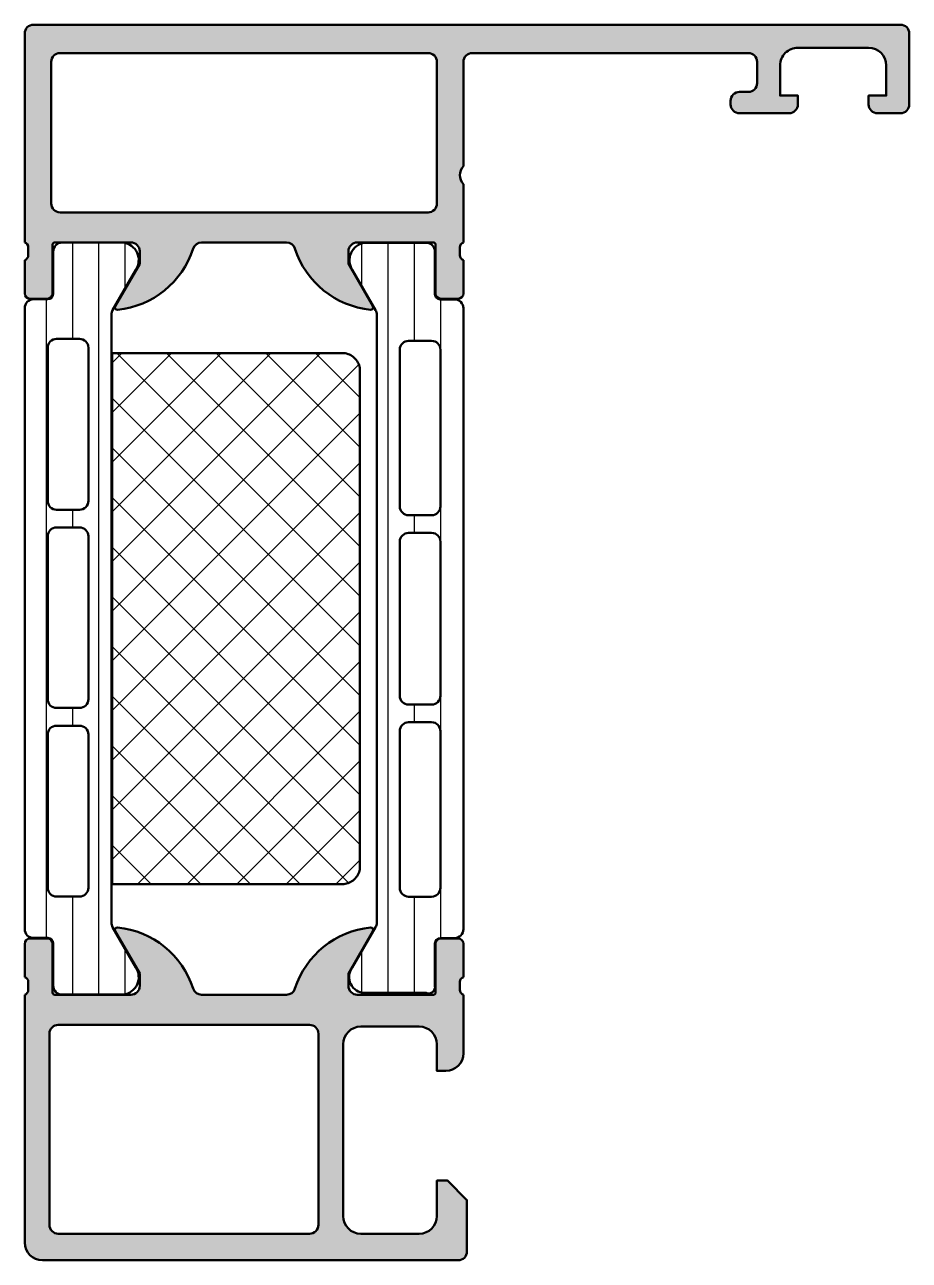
# Model space of a CAD drawing. Extents: x -25 to 25, y 5 to 74.8.
import ezdxf

# ---------------------------------------------------------------- set-up
doc = ezdxf.new("R2010")
doc.units = 0
for name, color, linetype, lineweight in [('0S-Alu contour', 7, 'Continuous', 50), ('0S-Alu hatch', 252, 'Continuous', 25), ('0S-Plastic contour', 254, 'Continuous', 50), ('0S-Plastic hatch', 253, 'Continuous', 25), ('0S-PT contour', 91, 'Continuous', 50), ('0S-PT hatch', 103, 'Continuous', 25)]:
    doc.layers.add(name, color=color, linetype=linetype, lineweight=lineweight)
pattern_1 = [(90, (0, 0), (-1.4859, 0), [])]

# ---------------------------------------------------------------- blocks, each defined once
blk = doc.blocks.new('346660__70045C8A_CE64_49B5_A585_3DD6D4EE2689_')
at = {"layer": '0S-Alu hatch'}
h = blk.add_hatch(color=256, dxfattribs=at)
edge = h.paths.add_edge_path()
edge.add_line((-24.99961471557617, 74.31990081787109), (-24.99961471557617, 62.52003817849088))
edge.add_ellipse((-25.07841507383842, 62.25264004709394), major_axis=(-0.2787673889407322, 0), ratio=1, start_angle=178.8354106259035, end_angle=253.58012358050541, ccw=False)
edge.add_line((-24.79970526831055, 62.24697423387386), (-24.79970526831055, 61.79338023387386))
edge.add_ellipse((-25.0785733639537, 61.7877195743968), major_axis=(-0.2789255417371398, 0), ratio=1, start_angle=106.4245945553532, end_angle=181.1628700728862, ccw=False)
edge.add_line((-24.99970626831054, 61.52017623387386), (-24.99970626831054, 59.64016523386536))
edge.add_arc((-24.69970626831055, 59.64016523386534), 0.3000000000000007, 180, 269.9999999999993)
edge.add_line((-24.69970626831055, 59.34016523386535), (-23.71973194926775, 59.34016523386535))
edge.add_arc((-23.71973194926775, 59.64016523386534), 0.2999999999999965, 270, 360)
edge.add_line((-23.41973194926776, 59.64016523386534), (-23.41973194926776, 62.40024204254151))
edge.add_ellipse((-23.29973194926776, 62.40024204254151), major_axis=(-0.1199999999999974, 0), ratio=1, start_angle=269.9999999999983, end_angle=360, ccw=False)
edge.add_line((-23.29973194926775, 62.5202420425415), (-18.99973825074267, 62.5202420425415))
edge.add_ellipse((-18.99973825074266, 62.0202420425415), major_axis=(-0.5, 0), ratio=1, start_angle=180, end_angle=270.0000000000008, ccw=False)
edge.add_line((-18.49973825074266, 62.0202420425415), (-18.49973825074266, 61.32024204254149))
edge.add_line((-18.49973825074266, 61.32024204254149), (-19.88123370836502, 58.92742171951394))
edge.add_arc((-19.76161846609437, 58.85836182718979), 0.1381197846482949, 149.9999999999995, 275.6225775507925)
edge.add_arc((-20.23796149191646, 63.69685090438942), 5.000000000000119, 275.6225775507932, 342.2477344503584)
edge.add_ellipse((-14.9998508989933, 62.01989013671886), major_axis=(-0.4999999999998856, 0), ratio=1, start_angle=270.00000000000244, end_angle=342.24773445036095, ccw=False)
edge.add_line((-14.99985089899332, 62.51989013671874), (-10.19977914032718, 62.51989013671874))
edge.add_ellipse((-10.19977914032718, 62.01989013671871), major_axis=(-0.5000000000000285, 0), ratio=1, start_angle=197.7457563926155, end_angle=270.0000000000006, ccw=False)
edge.add_arc((-4.961478068030306, 63.69625581161584), 4.999999999999961, 197.7457563926152, 264.3774224492065)
edge.add_arc((-5.437821093852395, 58.85776673441636), 0.1381197846482925, 264.3774224492032, 390.0000000000006)
edge.add_line((-5.318205851581738, 58.92682662674051), (-6.699701309204112, 61.31964694976807))
edge.add_line((-6.699701309204112, 61.31964694976807), (-6.699701309204105, 62.01964694976806))
edge.add_ellipse((-6.199701309204098, 62.01964694976805), major_axis=(-0.5000000000000071, 0), ratio=1, start_angle=269.9999999999996, end_angle=360, ccw=False)
edge.add_line((-6.199701309204094, 62.51964694976805), (-1.899570724072095, 62.51964694976805))
edge.add_ellipse((-1.899570724072098, 62.39964694976805), major_axis=(-0.1200000000000045, 0), ratio=1, start_angle=180, end_angle=269.9999999999984, ccw=False)
edge.add_line((-1.77957072407209, 62.39964694976805), (-1.779570724072087, 59.63990744665498))
edge.add_arc((-1.47957072407209, 59.63990744665498), 0.2999999999999954, 180, 269.9999999999993)
edge.add_line((-1.479570724072093, 59.33990744665499), (-0.4995964050293012, 59.33990744665499))
edge.add_arc((-0.4995964050293047, 59.63990744665498), 0.2999999999999971, 270.0000000000007, 360)
edge.add_line((-0.1995964050293075, 59.63990744665498), (-0.199596405029304, 61.51991844666349))
edge.add_ellipse((-0.120729309386131, 61.78746178718644), major_axis=(-0.2789255417371591, 0), ratio=1, start_angle=-1.1628700728862214, end_angle=73.57540544464467, ccw=False)
edge.add_line((-0.3995974050293078, 61.7931224466635), (-0.3995974050293043, 62.24671644666351))
edge.add_ellipse((-0.1207599584862515, 62.25238485466186), major_axis=(-0.2788950563274393, 0), ratio=1, start_angle=-73.58012358050871, end_angle=1.1645893740924862, ccw=False)
edge.add_line((-0.1995964050292924, 62.51990544665499), (-0.1995964050292969, 65.81990081787109))
edge.add_ellipse((0.3253722287832731, 66.31990081787109), major_axis=(-0.7249772868766553, 0), ratio=1, start_angle=-43.6045285626804, end_angle=43.6045285626804, ccw=False)
edge.add_line((-0.1995964050292968, 66.81990081787109), (-0.1995964050292969, 72.71990234375))
edge.add_ellipse((0.3004037826116717, 72.71990215610903), major_axis=(-0.5000001876410038, 0), ratio=1, start_angle=270.0000215020631, end_angle=359.9999785025289, ccw=False)
edge.add_line((0.3004035949707031, 73.21990234375), (15.90037536621094, 73.21990234375))
edge.add_ellipse((15.90037900556755, 72.7199059831066), major_axis=(-0.4999963606566388, 0), ratio=1, start_angle=179.9995829571355, end_angle=270.0004170425827, ccw=False)
edge.add_line((16.40037536621093, 72.71990234374753), (16.40037536621093, 71.51989776611329))
edge.add_ellipse((15.90038916236366, 71.51988396987127), major_axis=(-0.499986204037613, 0), ratio=1, start_angle=90.00191618707697, end_angle=180.0015809767183, ccw=False)
edge.add_line((15.90040588378905, 71.01989776611327), (15.40040588378904, 71.01989776611327))
edge.add_arc((15.40039592165714, 70.51990772824519), 0.4999900379673267, 89.99885840102921, 180.0011415994479)
edge.add_line((14.90040588378906, 70.51989776611191), (14.90038299560547, 70.31990081787109))
edge.add_arc((15.40013050251268, 70.3196483247783), 0.4997475706921816, 179.9710518068754, 270.0289481931215)
edge.add_line((15.40038299560547, 69.81990081787109), (18.20038604736327, 69.81990081787109))
edge.add_arc((18.20063854045605, 70.31964832477831), 0.4997475706921949, 269.9710518068784, 360.0289481931372)
edge.add_line((18.70038604736328, 70.31990081787113), (18.70039367675781, 70.81990081787109))
edge.add_line((18.70039367675781, 70.81990081787109), (17.70039367675781, 70.81990081787109))
edge.add_line((17.70039367675781, 70.81990081787109), (17.70039367675781, 72.51990158081054))
edge.add_ellipse((18.70036260539536, 72.519932652173), major_axis=(-0.9999689291202797, 0), ratio=1, start_angle=-90.00178031324828, end_angle=0.001780313160793412, ccw=False)
edge.add_line((18.70039367675781, 73.51990158081054), (22.70039367675781, 73.51990158081054))
edge.add_ellipse((22.70035049825823, 72.51985840231096), major_axis=(-1.000043179431732, 0), ratio=1, start_angle=180.0024738390111, end_angle=269.9975261610265, ccw=False)
edge.add_line((23.70039367675781, 72.5199015808112), (23.70039367675781, 70.81990081787109))
edge.add_line((23.70039367675781, 70.81990081787109), (22.70039367675781, 70.81990081787109))
edge.add_line((22.70039367675781, 70.81990081787109), (22.70039367675781, 70.31990081787109))
edge.add_arc((23.20011633512673, 70.3196234804137), 0.4997227353276641, 179.9682018337287, 270.0309238953829)
edge.add_line((23.20038604736328, 69.81990081787109), (24.50038146972655, 69.81990081787109))
edge.add_arc((24.50064320144891, 70.31963908614874), 0.4997383368170209, 269.9699920485647, 360.0300079514306)
edge.add_line((25.00038146972656, 70.31990081787106), (25.00038146972656, 74.31990081787109))
edge.add_arc((24.50039435130275, 74.31991369944727), 0.4999871185897566, 359.9985238419078, 450.0014761579276)
edge.add_line((24.50038146972656, 74.81990081787109), (-24.49961471557617, 74.81990081787109))
edge.add_arc((-24.49991687851853, 74.32020298081343), 0.4996979284152935, 89.96535374394703, 180.0346462560473)
edge = h.paths.add_edge_path()
edge.add_ellipse((-22.99961471557617, 72.71990234375), major_axis=(-0.5, 0), ratio=1, start_angle=270, end_angle=360, ccw=False)
edge.add_line((-22.99961471557617, 73.21990234375), (-2.199615478515628, 73.21990234375))
edge.add_ellipse((-2.199605516383709, 72.7199123058819), major_axis=(-0.4999900379673267, 0), ratio=1, start_angle=179.9988584008715, end_angle=270.0011415989732, ccw=False)
edge.add_line((-1.699615478515628, 72.71990234375), (-1.69961547851563, 64.7199023437503))
edge.add_ellipse((-2.199592415133327, 64.71987928036769), major_axis=(-0.4999769371496415, 0), ratio=1, start_angle=89.997357009155, end_angle=180.0026429908802, ccw=False)
edge.add_line((-2.199615478515628, 64.21990234375), (-22.99961471557617, 64.21990234375))
edge.add_ellipse((-22.99961471557617, 64.71990234375), major_axis=(-0.4999999999999992, 0), ratio=1, start_angle=0, end_angle=90, ccw=False)
edge.add_line((-23.49961471557617, 64.71990234375), (-23.49961471557617, 72.71990234375))
at = {"layer": '0S-Alu contour', "color": 7}
for points in [[(24.50038146972656, 74.81990081787109), (-24.49961471557617, 74.81990081787109)], [(-24.99961471557617, 74.31990081787109), (-24.99961471557617, 62.52003817849088)], [(25.00038146972656, 70.31990081787106), (25.00038146972656, 74.31990081787109)], [(18.70039367675781, 73.51990158081054), (22.70039367675781, 73.51990158081054)], [(-23.49961471557617, 64.71990234375), (-23.49961471557617, 72.71990234375)], [(-22.99961471557617, 73.21990234375), (-2.199615478515628, 73.21990234375)], [(-1.699615478515628, 72.71990234375), (-1.69961547851563, 64.7199023437503)], [(-0.1995964050292968, 66.81990081787109), (-0.1995964050292969, 72.71990234375)], [(0.3004035949707031, 73.21990234375), (15.90037536621094, 73.21990234375)], [(16.40037536621093, 72.71990234374753), (16.40037536621093, 71.51989776611329)], [(18.70038604736328, 70.31990081787113), (18.70039367675781, 70.81990081787109), (17.70039367675781, 70.81990081787109), (17.70039367675781, 72.51990158081054)], [(23.70039367675781, 72.5199015808112), (23.70039367675781, 70.81990081787109), (22.70039367675781, 70.81990081787109), (22.70039367675781, 70.31990081787109)], [(14.90040588378906, 70.51989776611191), (14.90038299560547, 70.31990081787109)], [(15.90040588378905, 71.01989776611327), (15.40040588378904, 71.01989776611327)], [(15.40038299560547, 69.81990081787109), (18.20038604736327, 69.81990081787109)], [(23.20038604736328, 69.81990081787109), (24.50038146972655, 69.81990081787109)], [(-0.1995964050292924, 62.51990544665499), (-0.1995964050292969, 65.81990081787109)], [(-2.199615478515628, 64.21990234375), (-22.99961471557617, 64.21990234375)], [(-24.79970526831055, 62.24697423387386), (-24.79970526831055, 61.79338023387386)], [(-23.41973194926776, 59.64016523386534), (-23.41973194926776, 62.40024204254151)], [(-23.29973194926775, 62.5202420425415), (-18.99973825074267, 62.5202420425415)], [(-14.99985089899332, 62.51989013671874), (-10.19977914032718, 62.51989013671874)], [(-6.199701309204094, 62.51964694976805), (-1.899570724072095, 62.51964694976805)], [(-1.77957072407209, 62.39964694976805), (-1.779570724072087, 59.63990744665498)], [(-0.3995974050293078, 61.7931224466635), (-0.3995974050293043, 62.24671644666351)], [(-24.99970626831054, 61.52017623387386), (-24.99970626831054, 59.64016523386536)], [(-18.49973825074266, 62.0202420425415), (-18.49973825074266, 61.32024204254149), (-19.88123370836502, 58.92742171951394)], [(-5.318205851581738, 58.92682662674051), (-6.699701309204112, 61.31964694976807), (-6.699701309204105, 62.01964694976806)], [(-0.1995964050293075, 59.63990744665498), (-0.199596405029304, 61.51991844666349)], [(-24.69970626831055, 59.34016523386535), (-23.71973194926775, 59.34016523386535)], [(-1.479570724072093, 59.33990744665499), (-0.4995964050293012, 59.33990744665499)]]:
    blk.add_lwpolyline(points, dxfattribs=at)
for centre, radius, start, end in [((-24.49991687851853, 74.32020298081343), 0.4996979284152935, 89.96535374394703, 180.0346462560473), ((24.50039435130275, 74.31991369944727), 0.4999871185897566, 359.9985238419078, 90.00147615792763), ((15.40039592165714, 70.51990772824519), 0.4999900379673267, 89.99885840102921, 180.0011415994479), ((15.40013050251268, 70.3196483247783), 0.4997475706921816, 179.9710518068754, 270.0289481931215), ((18.20063854045605, 70.31964832477831), 0.4997475706921949, 269.9710518068784, 0.0289481931371678), ((23.20011633512673, 70.3196234804137), 0.4997227353276641, 179.9682018337287, 270.0309238953829), ((24.50064320144891, 70.31963908614874), 0.4997383368170209, 269.9699920485647, 0.0300079514306041), ((-20.23796149191646, 63.69685090438942), 5.000000000000119, 275.6225775507932, 342.2477344503584), ((-4.961478068030306, 63.69625581161584), 4.999999999999961, 197.7457563926152, 264.3774224492065), ((-24.69970626831055, 59.64016523386534), 0.3000000000000007, 180, 269.9999999999993), ((-23.71973194926775, 59.64016523386534), 0.2999999999999965, 270, 0), ((-1.47957072407209, 59.63990744665498), 0.2999999999999954, 180, 269.9999999999993), ((-0.4995964050293047, 59.63990744665498), 0.2999999999999971, 270.0000000000007, 0), ((-19.76161846609437, 58.85836182718979), 0.1381197846482949, 149.9999999999995, 275.6225775507925), ((-5.437821093852395, 58.85776673441636), 0.1381197846482925, 264.3774224492032, 30.00000000000064)]:
    blk.add_arc(centre, radius, start, end, dxfattribs=at)
at = {"layer": '0S-Alu contour', "color": 7, "extrusion": (0, 0, -1)}
for centre, radius, start, end in [((-18.70036260539536, 72.519932652173), 0.9999689291202797, 359.9982196868392, 90.0017803132483), ((-22.70035049825823, 72.51985840231096), 1.000043179431732, 90.00247383897351, 179.9975261609889), ((22.99961471557617, 72.71990234375), 0.5, 0, 90), ((2.199605516383709, 72.7199123058819), 0.4999900379673267, 89.99885840102677, 180.0011415991286), ((-0.3004037826116717, 72.71990215610903), 0.5000001876410038, 2.14974711152e-05, 89.99997849793694), ((-15.90037900556755, 72.7199059831066), 0.4999963606566388, 89.99958295741732, 180.0004170428646), ((-15.90038916236366, 71.51988396987127), 0.499986204037613, 179.9984190232817, 269.998083812923), ((-0.3253722287832731, 66.31990081787109), 0.7249772868766553, 316.3954714373196, 43.60452856268042), ((22.99961471557617, 64.71990234375), 0.4999999999999992, 270, 0), ((2.199592415133327, 64.71987928036769), 0.4999769371496415, 179.9973570091198, 270.002642990845), ((25.07841507383842, 62.25264004709394), 0.2787673889407322, 106.4198764194946, 181.1645893740966), ((23.29973194926776, 62.40024204254151), 0.1199999999999974, 0, 90.0000000000017), ((18.99973825074266, 62.0202420425415), 0.5, 89.9999999999992, 180), ((14.9998508989933, 62.01989013671886), 0.4999999999998856, 17.75226554963907, 89.99999999999756), ((10.19977914032718, 62.01989013671871), 0.5000000000000285, 89.99999999999939, 162.2542436073845), ((6.199701309204098, 62.01964694976805), 0.5000000000000071, 0, 90.0000000000004), ((1.899570724072098, 62.39964694976805), 0.1200000000000045, 90.0000000000016, 180), ((0.1207599584862515, 62.25238485466186), 0.2788950563274393, 358.8354106259075, 73.58012358050881), ((25.0785733639537, 61.7877195743968), 0.2789255417371399, 178.8371299271138, 253.5754054446468), ((0.120729309386131, 61.78746178718644), 0.2789255417371591, 286.4245945553553, 1.162870072886224)]:
    blk.add_arc(centre, radius, start, end, dxfattribs=at)
blk = doc.blocks.new('284017__B7AB9C12_1356_4C66_BF4A_12D602136460___B56E76FA_C423_4936_B0BF_4AD1D0D96A35_')
at = {"layer": '0S-Plastic hatch'}
h = blk.add_hatch(dxfattribs=at)
h.set_pattern_fill('ANSI31', color=256, scale=0.4680000000000001, angle=45, style=0)
h.set_pattern_definition(pattern_1)
edge = h.paths.add_edge_path()
edge.add_line((-25.00017296038496, 58.81132816578947), (-25.00017296038495, 23.72885386722565))
edge.add_arc((-24.50017563929415, 23.72885118831646), 0.4999973210979791, 179.999693017615, 270.0003069820262)
edge.add_line((-24.50017296038495, 23.22885386722566), (-23.68984162705162, 23.22885386722566))
edge.add_ellipse((-23.68984162705162, 22.92885386722565), major_axis=(-0.3000000000000114, 0), ratio=1, start_angle=180, end_angle=269.9999999999993, ccw=False)
edge.add_line((-23.38984162705161, 22.92885386722565), (-23.39017357744864, 20.52885548428934))
edge.add_arc((-22.89017760001003, 20.52885284466426), 0.4999959774455753, 179.9996975182267, 270.0003024811863)
edge.add_line((-22.89017496038495, 20.02885686722565), (-19.41363346228546, 20.02885686722566))
edge.add_arc((-19.55594411127681, 21.01867494194851), 0.9999960709244692, 278.1816080518996, 392.727016099841)
edge.add_line((-18.71469146228548, 21.55930986722566), (-20.03316117677209, 23.84296671397592))
edge.add_ellipse((-19.60014846004163, 24.09296668827551), major_axis=(-0.5000000000000876, 0), ratio=1, start_angle=-5.991033771124421e-05, end_angle=29.999996599343092, ccw=False)
edge.add_line((-20.10014846004144, 24.09296721109182), (-20.10014846004145, 58.44721586750835))
edge.add_ellipse((-19.60014846004169, 58.44721534473968), major_axis=(-0.5000000000000352, 0), ratio=1, start_angle=330.000003400655, end_angle=359.9999401018306, ccw=False)
edge.add_line((-20.0331611767721, 58.69721531903926), (-18.71469146228549, 60.98087216578949))
edge.add_arc((-19.55594411127683, 61.52150709106663), 0.9999960709244698, 327.2729839001594, 441.8183919481003)
edge.add_line((-19.41363346228548, 62.51132516578948), (-22.89017496038497, 62.51132516578952))
edge.add_arc((-22.89017760001003, 62.01132918835089), 0.4999959774455876, 89.99969751881534, 180.0003024817733)
edge.add_line((-23.39017357744865, 62.01132654872068), (-23.38984162705163, 59.6113281657895))
edge.add_ellipse((-23.68984162705164, 59.6113281657895), major_axis=(-0.3000000000000114, 0), ratio=1, start_angle=90, end_angle=180, ccw=False)
edge.add_line((-23.68984162705164, 59.31132816578949), (-24.50017296038496, 59.31132816578949))
edge.add_arc((-24.50017563929416, 58.81133084469867), 0.4999973210979797, 89.99969301797381, 180.0003069823849)
edge = h.paths.add_edge_path()
edge.add_line((-23.70016800127851, 47.92017119156631), (-23.70016800127851, 56.56970830765534))
edge.add_ellipse((-23.20015567653012, 56.56969598351591), major_axis=(-0.5000123249002711, 0), ratio=1, start_angle=270.00316076264954, end_angle=359.99858779257676, ccw=False)
edge.add_line((-23.20018326006758, 57.06970830765534), (-21.90017448626386, 57.06970830765536))
edge.add_ellipse((-21.90021804569517, 56.56966474822405), major_axis=(-0.5000435613285614, 0), ratio=1, start_angle=180.0049911083805, end_angle=269.9950088916888, ccw=False)
edge.add_line((-21.40017448626386, 56.56970830765536), (-21.4001592274748, 47.92017119156571))
edge.add_ellipse((-21.9002027869061, 47.92021475099761), major_axis=(-0.5000435613285614, 0), ratio=1, start_angle=90.00499110831078, end_angle=179.9950088916196, ccw=False)
edge.add_line((-21.9001592274748, 47.4201711915663), (-23.20016800127851, 47.42017119156632))
edge.add_ellipse((-23.20012444184721, 47.92021475099763), major_axis=(-0.5000435613285604, 0), ratio=1, start_angle=0.004991108380522746, end_angle=89.99500889168883, ccw=False)
edge = h.paths.add_edge_path()
edge.add_line((-23.70016800127851, 36.71971021500399), (-23.70016800127851, 45.92022196550324))
edge.add_ellipse((-23.20021877521269, 45.92027273943743), major_axis=(-0.4999492286440776, 0), ratio=1, start_angle=-90.0058188551472, end_angle=0.005818855188692851, ccw=False)
edge.add_line((-23.20016800127851, 46.42022196550326), (-21.9001592274748, 46.42022196550326))
edge.add_ellipse((-21.90010845354061, 45.92027273943744), major_axis=(-0.4999492286440691, 0), ratio=1, start_angle=179.9941811448115, end_angle=270.0058188551484, ccw=False)
edge.add_line((-21.4001592274748, 45.92022196550324), (-21.4001592274748, 36.71971021500433))
edge.add_ellipse((-21.9001084535406, 36.71965944106979), major_axis=(-0.4999492286440619, 0), ratio=1, start_angle=89.99418114485121, end_angle=180.0058188552513, ccw=False)
edge.add_line((-21.90015922747479, 36.21971021500399), (-23.2001680012785, 36.21971021500398))
edge.add_ellipse((-23.20021877521269, 36.71965944106979), major_axis=(-0.4999492286440695, 0), ratio=1, start_angle=-0.005818855188579164, end_angle=90.0058188551489, ccw=False)
edge = h.paths.add_edge_path()
edge.add_line((-23.7001680012785, 26.06968437043), (-23.70016800127851, 34.71971021500397))
edge.add_ellipse((-23.2001244418472, 34.71966665557267), major_axis=(-0.5000435613285646, 0), ratio=1, start_angle=270.0049911083108, end_angle=359.9950088916195, ccw=False)
edge.add_line((-23.2001680012785, 35.21971021500397), (-21.90015922747479, 35.21971021500397))
edge.add_ellipse((-21.9002027869061, 34.71966665557267), major_axis=(-0.500043561328562, 0), ratio=1, start_angle=180.0049911083805, end_angle=269.9950088916884, ccw=False)
edge.add_line((-21.4001592274748, 34.71971021500397), (-21.40015922747479, 26.06968437042941))
edge.add_ellipse((-21.9002027869061, 26.06972792986132), major_axis=(-0.5000435613285664, 0), ratio=1, start_angle=90.00499110831157, end_angle=179.9950088916196, ccw=False)
edge.add_line((-21.90015922747479, 25.56968437043), (-23.2001680012785, 25.56968437043))
edge.add_ellipse((-23.2001244418472, 26.06972792986131), major_axis=(-0.5000435613285594, 0), ratio=1, start_angle=0.004991108380522746, end_angle=89.99500889168922, ccw=False)
at = {"layer": '0S-Alu contour', "color": 7}
for points in [[(-23.70016800127851, 47.92017119156631), (-23.70016800127851, 56.56970830765534)], [(-23.20018326006758, 57.06970830765534), (-21.90017448626386, 57.06970830765536)], [(-21.40017448626386, 56.56970830765536), (-21.4001592274748, 47.92017119156571)], [(-21.9001592274748, 47.4201711915663), (-23.20016800127851, 47.42017119156632)], [(-23.20016800127851, 46.42022196550326), (-21.9001592274748, 46.42022196550326)], [(-23.70016800127851, 36.71971021500399), (-23.70016800127851, 45.92022196550324)], [(-21.4001592274748, 45.92022196550324), (-21.4001592274748, 36.71971021500433)], [(-21.90015922747479, 36.21971021500399), (-23.2001680012785, 36.21971021500398)], [(-23.2001680012785, 35.21971021500397), (-21.90015922747479, 35.21971021500397)], [(-23.7001680012785, 26.06968437043), (-23.70016800127851, 34.71971021500397)], [(-21.4001592274748, 34.71971021500397), (-21.40015922747479, 26.06968437042941)], [(-21.90015922747479, 25.56968437043), (-23.2001680012785, 25.56968437043)]]:
    blk.add_lwpolyline(points, dxfattribs=at)
at = {"layer": '0S-Alu contour', "color": 7, "extrusion": (0, 0, -1)}
for centre, radius, start, end in [((23.20015567653012, 56.56969598351591), 0.5000123249002711, 0.0014122074232716, 89.99683923735046), ((21.90021804569517, 56.56966474822405), 0.5000435613285614, 90.00499110831119, 179.9950088916195), ((23.20012444184721, 47.92021475099763), 0.5000435613285604, 270.0049911083112, 359.9950088916195), ((21.9002027869061, 47.92021475099761), 0.5000435613285614, 180.0049911083805, 269.9950088916892), ((23.20021877521269, 45.92027273943743), 0.4999492286440776, 359.9941811448113, 90.00581885514717), ((21.90010845354061, 45.92027273943744), 0.4999492286440691, 89.99418114485161, 180.0058188551886), ((23.20021877521269, 36.71965944106979), 0.4999492286440695, 269.9941811448511, 0.0058188551886833), ((21.9001084535406, 36.71965944106979), 0.4999492286440619, 179.9941811447487, 270.0058188551488), ((23.2001244418472, 34.71966665557267), 0.5000435613285646, 0.0049911083804904, 89.99500889168922), ((21.9002027869061, 34.71966665557267), 0.500043561328562, 90.00499110831159, 179.9950088916195), ((23.2001244418472, 26.06972792986131), 0.5000435613285594, 270.0049911083108, 359.9950088916195), ((21.9002027869061, 26.06972792986132), 0.5000435613285664, 180.0049911083805, 269.9950088916884)]:
    blk.add_arc(centre, radius, start, end, dxfattribs=at)
at = {"layer": '0S-Plastic contour', "color": 7}
for points in [[(-19.41363346228548, 62.51132516578948), (-22.89017496038497, 62.51132516578952)], [(-23.39017357744865, 62.01132654872068), (-23.38984162705163, 59.6113281657895)], [(-20.0331611767721, 58.69721531903926), (-18.71469146228549, 60.98087216578949)], [(-25.00017296038496, 58.81132816578947), (-25.00017296038495, 23.72885386722565)], [(-23.68984162705164, 59.31132816578949), (-24.50017296038496, 59.31132816578949)], [(-20.10014846004144, 24.09296721109182), (-20.10014846004145, 58.44721586750835)], [(-18.71469146228548, 21.55930986722566), (-20.03316117677209, 23.84296671397592)], [(-24.50017296038495, 23.22885386722566), (-23.68984162705162, 23.22885386722566)], [(-23.38984162705161, 22.92885386722565), (-23.39017357744864, 20.52885548428934)], [(-22.89017496038495, 20.02885686722565), (-19.41363346228546, 20.02885686722566)]]:
    blk.add_lwpolyline(points, dxfattribs=at)
for centre, radius, start, end in [((-22.89017760001003, 62.01132918835089), 0.4999959774455876, 89.99969751881534, 180.0003024817733), ((-19.55594411127683, 61.52150709106663), 0.9999960709244698, 327.2729839001594, 81.81839194810028), ((-24.50017563929416, 58.81133084469867), 0.4999973210979797, 89.99969301797381, 180.0003069823849), ((-24.50017563929415, 23.72885118831646), 0.4999973210979791, 179.999693017615, 270.0003069820262), ((-19.55594411127681, 21.01867494194851), 0.9999960709244692, 278.1816080518996, 32.72701609984102), ((-22.89017760001003, 20.52885284466426), 0.4999959774455753, 179.9996975182267, 270.0003024811863)]:
    blk.add_arc(centre, radius, start, end, dxfattribs=at)
at = {"layer": '0S-Plastic contour', "color": 7, "extrusion": (0, 0, -1)}
for centre, radius, start, end in [((23.68984162705164, 59.6113281657895), 0.3000000000000114, 180, 270), ((19.60014846004169, 58.44721534473968), 0.5000000000000352, 5.98981694121e-05, 29.99999659934506), ((19.60014846004163, 24.09296668827551), 0.5000000000000876, 330.0000034006569, 5.99103376539e-05), ((23.68984162705162, 22.92885386722565), 0.3000000000000114, 90.00000000000067, 180)]:
    blk.add_arc(centre, radius, start, end, dxfattribs=at)
blk = doc.blocks.new('284017__7B7FF8A7_A915_48E7_85B9_0F0830261C2C___C5C4F624_CD9E_4745_A670_D56BA059236D_')
at = {"layer": '0S-Plastic hatch'}
h = blk.add_hatch(dxfattribs=at)
h.set_pattern_fill('ANSI31', color=256, scale=0.4680000000000001, angle=45, style=0)
h.set_pattern_definition(pattern_1)
edge = h.paths.add_edge_path()
edge.add_line((-0.1988873107052527, 58.80240410843689), (-0.1999999999999993, 23.71991075675293))
edge.add_ellipse((-0.699997320859851, 23.71992618813722), major_axis=(-0.4999973210979806, 0), ratio=1, start_angle=89.9976177200885, end_angle=179.998231684107, ccw=False)
edge.add_line((-0.7000181100625403, 23.21992886747143), (-1.510349442877448, 23.21995749388963))
edge.add_arc((-1.510360309111764, 22.91995749408642), 0.2999999999999954, 89.99792470211455, 179.9979247021014)
edge.add_line((-1.810360308914967, 22.91996836032081), (-1.810115288334149, 20.51996996693526))
edge.add_ellipse((-2.174963552756997, 20.46400010484025), major_axis=(-0.3691163522729636, 0), ratio=1, start_angle=68.51887311451748, end_angle=188.7215169862458, ccw=False)
edge.add_line((-2.310132015410289, 20.12052322320301), (-5.786673511216129, 20.120523223203))
edge.add_ellipse((-5.762077774110569, 21.01835450907155), major_axis=(-0.8981681179868969, 0), ratio=1, start_angle=-36.340580665082314, end_angle=88.4307969829544, ccw=False)
edge.add_line((-6.485560076554602, 21.55059442322531), (-5.167007647098198, 23.83420351247468))
edge.add_arc((-5.600011308350243, 24.08421917066908), 0.5000000000000517, 329.9979281027701, 359.9978647972849)
edge.add_line((-5.100011308697386, 24.08420053751029), (-5.098924996266315, 58.43846929310927))
edge.add_arc((-5.598924995957016, 58.4384868807311), 0.5000000000000254, 359.9979846069515, 389.9979213014609)
edge.add_line((-5.165903224316338, 58.68847117080789), (-6.484290222103386, 60.97217577206298))
edge.add_ellipse((-5.643017991444597, 61.51278022615746), major_axis=(-0.999996070924482, 0), ratio=1, start_angle=-81.82046724598717, end_angle=32.72494080195338, ccw=False)
edge.add_line((-5.785292788358809, 62.50260345483389), (-2.308751292552969, 62.50247680736979))
edge.add_ellipse((-2.30876676317274, 62.00248083016355), major_axis=(-0.4999959774455746, 0), ratio=1, start_angle=179.9976222209286, end_angle=269.99822718329847, ccw=False)
edge.add_line((-1.808770786157727, 62.00246008029367), (-1.809189666370517, 59.60246171095517))
edge.add_arc((-1.509189666567312, 59.60245084472084), 0.2999999999999972, 179.9979247021014, 269.9979247021146)
edge.add_line((-1.509200532801628, 59.30245084491764), (-0.6988691999867243, 59.30242221849943))
edge.add_ellipse((-0.698884631371013, 58.8024248976396), major_axis=(-0.4999973210979552, 0), ratio=1, start_angle=179.9976177199983, end_angle=269.99823168414184, ccw=False)
edge = h.paths.add_edge_path()
edge.add_line((-3.799459379736404, 56.46132284918019), (-3.799459379736404, 47.61134421149011))
edge.add_arc((-3.299463019093082, 47.61134057213344), 0.499996360656568, 179.9995829571354, 270.0004170425911)
edge.add_line((-3.299459379736404, 47.11134421149012), (-1.999465273468487, 47.11134421149012))
edge.add_arc((-1.999448700671681, 47.61134421330308), 0.5000000020876221, 269.9981008973842, 360)
edge.add_line((-1.499448698584059, 47.61134421330308), (-1.49944869858406, 56.46135336675832))
edge.add_arc((-1.999433439794991, 56.46135336676351), 0.4999847412109306, 0, 90.00000000000081)
edge.add_line((-1.999433439794998, 56.96133810797444), (-3.299444120947342, 56.96133810797444))
edge.add_arc((-3.299444120947349, 56.4613228491854), 0.5000152587890553, 89.9999999999992, 180)
edge = h.paths.add_edge_path()
edge.add_line((-3.799459379736404, 45.61134421148493), (-3.799459379736404, 36.91133810796924))
edge.add_arc((-3.29945937973639, 36.91133810797446), 0.5000000000000143, 180, 269.999999998808)
edge.add_line((-3.299459379746792, 36.41133810797445), (-1.999448698594463, 36.41133810797445))
edge.add_arc((-1.999448698584046, 36.91133810797444), 0.5, 269.9999999988063, 360)
edge.add_line((-1.499448698584046, 36.91133810797444), (-1.49944869858406, 45.61134421148492))
edge.add_arc((-1.99944869858406, 45.61134421149012), 0.5000000000000001, 0, 90)
edge.add_line((-1.99944869858406, 46.11134421149012), (-3.299459379736418, 46.11134421149012))
edge.add_arc((-3.299459379736415, 45.61134421149013), 0.4999999999999893, 90.0000000000004, 180)
edge = h.paths.add_edge_path()
edge.add_line((-3.799459379726016, 34.91133810867288), (-3.799459379726016, 26.06134421218859))
edge.add_arc((-3.29946301908264, 26.06134057283196), 0.4999963606566213, 179.9995829571354, 270.0004170425849)
edge.add_line((-3.299459379726016, 25.56134421218858), (-1.999465273458113, 25.56134421218859))
edge.add_arc((-1.999448700661293, 26.06134421400155), 0.5000000020876203, 269.9981008973825, 360)
edge.add_line((-1.499448698573673, 26.06134421400155), (-1.499448698573672, 34.91133810866769))
edge.add_arc((-1.99944870073098, 34.91133810679024), 0.5000000021573064, 0, 90.00189908949562)
edge.add_line((-1.999465273413292, 35.4113381086729), (-3.29945937972603, 35.41133810867291))
edge.add_arc((-3.29946301908275, 34.91134174802964), 0.4999963606565103, 89.99958295740409, 180.0004170428646)
at = {"layer": '0S-Alu contour', "color": 7}
for points in [[(-1.999433439794998, 56.96133810797444), (-3.299444120947342, 56.96133810797444)], [(-3.799459379736404, 56.46132284918019), (-3.799459379736404, 47.61134421149011)], [(-1.499448698584059, 47.61134421330308), (-1.49944869858406, 56.46135336675832)], [(-3.299459379736404, 47.11134421149012), (-1.999465273468487, 47.11134421149012)], [(-1.99944869858406, 46.11134421149012), (-3.299459379736418, 46.11134421149012)], [(-3.799459379736404, 45.61134421148493), (-3.799459379736404, 36.91133810796924)], [(-1.499448698584046, 36.91133810797444), (-1.49944869858406, 45.61134421148492)], [(-3.299459379746792, 36.41133810797445), (-1.999448698594463, 36.41133810797445)], [(-3.799459379726016, 34.91133810867288), (-3.799459379726016, 26.06134421218859)], [(-1.999465273413292, 35.4113381086729), (-3.29945937972603, 35.41133810867291)], [(-1.499448698573673, 26.06134421400155), (-1.499448698573672, 34.91133810866769)], [(-3.299459379726016, 25.56134421218858), (-1.999465273458113, 25.56134421218859)]]:
    blk.add_lwpolyline(points, dxfattribs=at)
for centre, radius, start, end in [((-3.299444120947349, 56.4613228491854), 0.5000152587890553, 89.9999999999992, 180), ((-1.999433439794991, 56.46135336676351), 0.4999847412109306, 0, 90.00000000000081), ((-3.299463019093082, 47.61134057213344), 0.499996360656568, 179.9995829571354, 270.0004170425911), ((-1.999448700671681, 47.61134421330308), 0.5000000020876221, 269.9981008973842, 0), ((-3.299459379736415, 45.61134421149013), 0.4999999999999893, 90.0000000000004, 180), ((-1.99944869858406, 45.61134421149012), 0.5000000000000001, 0, 90), ((-3.29945937973639, 36.91133810797446), 0.5000000000000143, 180, 269.999999998808), ((-1.999448698584046, 36.91133810797444), 0.5, 269.9999999988063, 0), ((-3.29946301908275, 34.91134174802964), 0.4999963606565103, 89.99958295740409, 180.0004170428646), ((-1.99944870073098, 34.91133810679024), 0.5000000021573064, 0, 90.00189908949562), ((-3.29946301908264, 26.06134057283196), 0.4999963606566213, 179.9995829571354, 270.0004170425849), ((-1.999448700661293, 26.06134421400155), 0.5000000020876203, 269.9981008973825, 0)]:
    blk.add_arc(centre, radius, start, end, dxfattribs=at)
at = {"layer": '0S-Plastic contour', "color": 7}
for points in [[(-5.785292788358809, 62.50260345483389), (-2.308751292552969, 62.50247680736979)], [(-1.808770786157727, 62.00246008029367), (-1.809189666370517, 59.60246171095517)], [(-5.165903224316338, 58.68847117080789), (-6.484290222103386, 60.97217577206298)], [(-1.509200532801628, 59.30245084491764), (-0.6988691999867243, 59.30242221849943)], [(-0.1988873107052527, 58.80240410843689), (-0.1999999999999993, 23.71991075675293)], [(-5.100011308697386, 24.08420053751029), (-5.098924996266315, 58.43846929310927)], [(-6.485560076554602, 21.55059442322531), (-5.167007647098198, 23.83420351247468)], [(-0.7000181100625403, 23.21992886747143), (-1.510349442877448, 23.21995749388963)], [(-1.810360308914967, 22.91996836032081), (-1.810115288334149, 20.51996996693526)], [(-2.310132015410289, 20.12052322320301), (-5.786673511216129, 20.120523223203)]]:
    blk.add_lwpolyline(points, dxfattribs=at)
at = {"layer": '0S-Plastic contour', "color": 7, "extrusion": (0, 0, -1)}
for centre, radius, start, end in [((5.643017991444597, 61.51278022615746), 0.999996070924482, 327.2750591980466, 81.82046724598717), ((2.30876676317274, 62.00248083016355), 0.4999959774455746, 90.0017728167015, 180.0023777790715), ((0.698884631371013, 58.8024248976396), 0.4999973210979552, 90.00176831585816, 180.0023822800018), ((0.699997320859851, 23.71992618813722), 0.4999973210979806, 180.001768315893, 270.0023822799115), ((5.762077774110569, 21.01835450907155), 0.8981681179868969, 271.5692030170457, 36.34058066508226), ((2.174963552756997, 20.46400010484025), 0.3691163522729636, 171.2784830137542, 291.4811268854825)]:
    blk.add_arc(centre, radius, start, end, dxfattribs=at)
at = {"layer": '0S-Plastic contour', "color": 7}
for centre, radius, start, end in [((-1.509189666567312, 59.60245084472084), 0.2999999999999972, 179.9979247021014, 269.9979247021146), ((-5.598924995957016, 58.4384868807311), 0.5000000000000254, 359.9979846069515, 29.99792130146087), ((-5.600011308350243, 24.08421917066908), 0.5000000000000517, 329.9979281027701, 359.9978647972849), ((-1.510360309111764, 22.91995749408642), 0.2999999999999954, 89.99792470211455, 179.9979247021014)]:
    blk.add_arc(centre, radius, start, end, dxfattribs=at)
blk = doc.blocks.new('382620__B85425AD_6B99_418B_940D_26D1BA4C2A9B_')
at = {"layer": '0S-PT hatch'}
h = blk.add_hatch(dxfattribs=at)
h.set_pattern_fill('ANSI37', color=256, scale=0.625, angle=90, style=0)
h.set_pattern_definition([(135, (0, 0), (-1.403165018917055, -1.403165018917055), []), (225, (0, 0), (1.403165018917055, -1.403165018917055), [])])
h.paths.add_polyline_path([(-7.050148460041341, 56.27009101650765), (-6.967567893635091, 56.26667304775764), (-6.885551902424154, 56.25648017666401), (-6.804665061603841, 56.23951240322639), (-6.725441428791341, 56.2159528329139), (-6.648445579181966, 56.18586250088265), (-6.574196311603841, 56.14960761807015), (-6.503197166096029, 56.10731025478902), (-6.435936423908529, 56.05927558682015), (-6.372871848713216, 56.00580878994515), (-6.314430686603841, 55.9473981454139), (-6.261009666096029, 55.88434882900765), (-6.212974998127279, 55.81708808682015), (-6.170677634846029, 55.74604316494514), (-6.134376975666341, 55.67182441494515), (-6.104332420002279, 55.59479804775765), (-6.080742332111654, 55.51557441494515), (-6.063789817463216, 55.4347028329139), (-6.053566428791341, 55.35267158291389), (-6.050148460041341, 55.27009101650765), (-6.050148460041338, 27.27009101650764), (-6.053566428791338, 27.1875104501015), (-6.063789817463213, 27.10554023525764), (-6.08074233211165, 27.02460761807014), (-6.104332420002275, 26.94544502041389), (-6.134376975666338, 26.86841865322639), (-6.170677634846025, 26.79419990322639), (-6.212974998127275, 26.72315498135139), (-6.261009666096025, 26.65589423916389), (-6.314430686603838, 26.59284492275764), (-6.372871848713213, 26.53437324307014), (-6.435936423908525, 26.48096748135139), (-6.503197166096025, 26.43293281338264), (-6.574196311603838, 26.3906354501015), (-6.648445579181963, 26.35431953213264), (-6.725441428791338, 26.32429023525764), (-6.804665061603838, 26.30073066494514), (-6.88555190242415, 26.28376289150764), (-6.967567893635088, 26.27350898525764), (-7.050148460041338, 26.27009101650764), (-20.05014846004145, 26.27009101650764), (-20.05014846004145, 56.27009101650765)])
at = {"layer": '0S-PT contour', "color": 7}
blk.add_lwpolyline([(-7.050148460041341, 56.27009101650765), (-6.967567893635091, 56.26667304775764), (-6.885551902424154, 56.25648017666401), (-6.804665061603841, 56.23951240322639), (-6.725441428791341, 56.2159528329139), (-6.648445579181966, 56.18586250088265), (-6.574196311603841, 56.14960761807015), (-6.503197166096029, 56.10731025478902), (-6.435936423908529, 56.05927558682015), (-6.372871848713216, 56.00580878994515), (-6.314430686603841, 55.9473981454139), (-6.261009666096029, 55.88434882900765), (-6.212974998127279, 55.81708808682015), (-6.170677634846029, 55.74604316494514), (-6.134376975666341, 55.67182441494515), (-6.104332420002279, 55.59479804775765), (-6.080742332111654, 55.51557441494515), (-6.063789817463216, 55.4347028329139), (-6.053566428791341, 55.35267158291389), (-6.050148460041341, 55.27009101650765), (-6.050148460041338, 27.27009101650764), (-6.053566428791338, 27.1875104501015), (-6.063789817463213, 27.10554023525764), (-6.08074233211165, 27.02460761807014), (-6.104332420002275, 26.94544502041389), (-6.134376975666338, 26.86841865322639), (-6.170677634846025, 26.79419990322639), (-6.212974998127275, 26.72315498135139), (-6.261009666096025, 26.65589423916389), (-6.314430686603838, 26.59284492275764), (-6.372871848713213, 26.53437324307014), (-6.435936423908525, 26.48096748135139), (-6.503197166096025, 26.43293281338264), (-6.574196311603838, 26.3906354501015), (-6.648445579181963, 26.35431953213264), (-6.725441428791338, 26.32429023525764), (-6.804665061603838, 26.30073066494514), (-6.88555190242415, 26.28376289150764), (-6.967567893635088, 26.27350898525764), (-7.050148460041338, 26.27009101650764), (-20.05014846004145, 26.27009101650764), (-20.05014846004145, 56.27009101650765), (-7.050148460041341, 56.27009101650765)], close=True, dxfattribs=at)
blk = doc.blocks.new('346670__9C3F657A_83B9_4EEA_9BFB_0668E4E74089_')
at = {"layer": '0S-Alu hatch'}
h = blk.add_hatch(color=256, dxfattribs=at)
edge = h.paths.add_edge_path()
edge.add_ellipse((-25.07886709564306, 20.75242307269462), major_axis=(-0.2789255417371555, 0), ratio=1, start_angle=178.837129927112, end_angle=253.5754054446447, ccw=False)
edge.add_line((-24.79999899999989, 20.74676241321755), (-24.79999899999989, 20.29316841321756))
edge.add_ellipse((-25.07883644654294, 20.28750000521919), major_axis=(-0.2788950563274377, 0), ratio=1, start_angle=106.4198764194926, end_angle=181.1645893740969, ccw=False)
edge.add_line((-24.99999999999989, 20.01997941322607), (-24.99999999999989, 6.019975598528805))
edge.add_arc((-23.99999751670474, 6.019978081823939), 1.000002483298222, 180.0001422859313, 269.9998577180224)
edge.add_line((-23.99999999999989, 5.0199755985288), (-0.4999172441887581, 5.019975598528805))
edge.add_arc((-0.4999172441887581, 5.519975598528805), 0.5, 270, 360)
edge.add_line((8.2755811242e-05, 5.519975598528805), (8.27558110323e-05, 8.420294910087708))
edge.add_line((8.27558110323e-05, 8.420294910087708), (-1.099975585937389, 9.520376141741696))
edge.add_line((-1.099975585937389, 9.520376141741696), (-1.699981689453004, 9.520376141741696))
edge.add_line((-1.699981689453004, 9.520376141741696), (-1.699981689453018, 7.520376141741696))
edge.add_ellipse((-2.70000151260085, 7.520395964889523), major_axis=(-1.000019823344306, 0), ratio=1, start_angle=90.00113576019311, end_angle=179.9988642393878, ccw=False)
edge.add_line((-2.699981689453015, 6.520376141741691), (-5.999999999999879, 6.520376141741696))
edge.add_ellipse((-5.999972998484493, 7.520403143257084), major_axis=(-1.000027001879919, 0), ratio=1, start_angle=0.0015470310149794386, end_angle=89.9984529689005, ccw=False)
edge.add_line((-6.999999999999882, 7.520376141743177), (-6.999999999999882, 17.22037308998389))
edge.add_ellipse((-5.999972998484505, 17.22034608846851), major_axis=(-1.000027001879908, 0), ratio=1, start_angle=270.0015470310992, end_angle=359.998452968985, ccw=False)
edge.add_line((-5.999999999999886, 18.22037308998388), (-2.699981689453004, 18.22037308998389))
edge.add_ellipse((-2.700001512600847, 17.22035326683607), major_axis=(-1.000019823344298, 0), ratio=1, start_angle=180.0011357599706, end_angle=269.9988642398064, ccw=False)
edge.add_line((-1.699981689453025, 17.22037308998002), (-1.699981689453014, 15.72037308998388))
edge.add_line((-1.699981689453014, 15.72037308998388), (-1.199981689453011, 15.72037308998388))
edge.add_arc((-1.200003307412352, 16.72039470794322), 1.000021618193, 270.001238591056, 359.998761408646)
edge.add_line((-0.1999816894530151, 16.72037308997868), (-0.1999816894530113, 20.02017279950747))
edge.add_ellipse((-0.1211452429099491, 20.28769339150061), major_axis=(-0.2788950563274568, 0), ratio=1, start_angle=-1.164589374097602, end_angle=73.58012358050519, ccw=False)
edge.add_line((-0.3999826894530187, 20.29336179949899), (-0.3999826894530187, 20.74695579949898))
edge.add_ellipse((-0.1211145938098541, 20.75261645897604), major_axis=(-0.2789255417371462, 0), ratio=1, start_angle=-73.57540544464632, end_angle=1.1628700728869035, ccw=False)
edge.add_line((-0.1999816894530159, 21.02015979949898), (-0.1999816894530184, 22.9001707995075))
edge.add_arc((-0.4999816894530156, 22.9001707995075), 0.2999999999999971, 0, 89.99999999999864)
edge.add_line((-0.4999816894530085, 23.2001707995075), (-1.479956008495797, 23.2001707995075))
edge.add_arc((-1.479956008495797, 22.9001707995075), 0.2999999999999971, 90, 180)
edge.add_line((-1.779956008495794, 22.9001707995075), (-1.779956008495805, 20.14009290046973))
edge.add_ellipse((-1.899956008495801, 20.14009290046972), major_axis=(-0.1199999999999961, 0), ratio=1, start_angle=89.99999999999773, end_angle=180, ccw=False)
edge.add_line((-1.899956008495806, 20.02009290046973), (-6.199949264526257, 20.02009290046972))
edge.add_ellipse((-6.199949264526257, 20.52009290046972), major_axis=(-0.4999999999999929, 0), ratio=1, start_angle=0, end_angle=90.00000000000011, ccw=False)
edge.add_line((-6.699949264526249, 20.52009290046972), (-6.699949264526246, 21.22009290046973))
edge.add_line((-6.699949264526246, 21.22009290046973), (-5.318453806903875, 23.61291322349728))
edge.add_arc((-5.438069049174536, 23.68197311582143), 0.1381197846482964, 330.0000000000003, 455.6225775507998)
edge.add_arc((-4.961726023352458, 18.84348403862192), 4.999999999999985, 95.62257755079347, 162.2527415152326)
edge.add_ellipse((-10.19998314548605, 20.5199870426206), major_axis=(-0.5000000000000032, 0), ratio=1, start_angle=90.00000000000023, end_angle=162.2527415152329, ccw=False)
edge.add_line((-10.19998314548605, 20.0199870426206), (-15.00000244196199, 20.0199870426206))
edge.add_ellipse((-15.00000244196197, 20.51998704262057), major_axis=(-0.4999999999999645, 0), ratio=1, start_angle=17.748499806541474, end_angle=89.99999999999818, ccw=False)
edge.add_arc((-20.23822324117367, 18.84337055137823), 5.000000000000015, 17.74849980654366, 84.37742244920668)
edge.add_arc((-19.76188021535159, 23.68185962857777), 0.1381197846482933, 84.3774224492059, 209.9999999999972)
edge.add_line((-19.88149545762225, 23.61279973625363), (-18.49999999999988, 21.21997941322607))
edge.add_line((-18.49999999999988, 21.21997941322607), (-18.49999999999988, 20.51997941322607))
edge.add_ellipse((-18.99999999999988, 20.51997941322607), major_axis=(-0.4999999999999965, 0), ratio=1, start_angle=90.0000000000004, end_angle=180, ccw=False)
edge.add_line((-18.99999999999988, 20.01997941322608), (-23.30002568095709, 20.01997941322607))
edge.add_ellipse((-23.3000256809571, 20.13997941322607), major_axis=(-0.1199999999999939, 0), ratio=1, start_angle=0, end_angle=90.00000000000682, ccw=False)
edge.add_line((-23.42002568095709, 20.13997941322607), (-23.42002568095709, 22.89997741322607))
edge.add_arc((-23.72002568095711, 22.89997741322607), 0.3000000000000043, 0, 89.99999999999935)
edge.add_line((-23.7200256809571, 23.19997741322608), (-24.69999999999988, 23.19997741322608))
edge.add_arc((-24.69999999999988, 22.89997741322606), 0.3000000000000092, 90, 180)
edge.add_line((-24.99999999999988, 22.89997741322606), (-24.99999999999988, 21.01996641321756))
edge = h.paths.add_edge_path()
edge.add_line((-23.59989283012624, 7.020579488269238), (-23.59989283012624, 17.82057491063252))
edge.add_ellipse((-23.09991842284481, 17.82060050335109), major_axis=(-0.4999744079364471, 0), ratio=1, start_angle=-90.00293285963869, end_angle=0.0029328596137929708, ccw=False)
edge.add_line((-23.09989283012623, 18.32057491063252), (-8.899911140673112, 18.32057491063251))
edge.add_ellipse((-8.899895704016455, 17.82059034728917), major_axis=(-0.4999845635816408, 0), ratio=1, start_angle=179.9982310347787, end_angle=270.00176896516575, ccw=False)
edge.add_line((-8.399911140673112, 17.82057491063252), (-8.399911140673114, 7.02057948826852))
edge.add_ellipse((-8.899898259096929, 7.020566606693055), major_axis=(-0.4999871185897556, 0), ratio=1, start_angle=89.99852384207242, end_angle=180.0014761578453, ccw=False)
edge.add_line((-8.899911140673112, 6.520579488269238), (-23.09989283012624, 6.520579488269231))
edge.add_ellipse((-23.09991589350853, 7.020556424886937), major_axis=(-0.4999769371496495, 0), ratio=1, start_angle=-0.0026429907421743337, end_angle=90.00264299084421, ccw=False)
at = {"layer": '0S-Alu contour', "color": 7}
for points in [[(-23.7200256809571, 23.19997741322608), (-24.69999999999988, 23.19997741322608)], [(-19.88149545762225, 23.61279973625363), (-18.49999999999988, 21.21997941322607), (-18.49999999999988, 20.51997941322607)], [(-6.699949264526249, 20.52009290046972), (-6.699949264526246, 21.22009290046973), (-5.318453806903875, 23.61291322349728)], [(-0.4999816894530085, 23.2001707995075), (-1.479956008495797, 23.2001707995075)], [(-24.99999999999988, 22.89997741322606), (-24.99999999999988, 21.01996641321756)], [(-23.42002568095709, 20.13997941322607), (-23.42002568095709, 22.89997741322607)], [(-1.779956008495794, 22.9001707995075), (-1.779956008495805, 20.14009290046973)], [(-0.1999816894530159, 21.02015979949898), (-0.1999816894530184, 22.9001707995075)], [(-24.79999899999989, 20.74676241321755), (-24.79999899999989, 20.29316841321756)], [(-0.3999826894530187, 20.29336179949899), (-0.3999826894530187, 20.74695579949898)], [(-24.99999999999989, 20.01997941322607), (-24.99999999999989, 6.019975598528805)], [(-18.99999999999988, 20.01997941322608), (-23.30002568095709, 20.01997941322607)], [(-10.19998314548605, 20.0199870426206), (-15.00000244196199, 20.0199870426206)], [(-1.899956008495806, 20.02009290046973), (-6.199949264526257, 20.02009290046972)], [(-0.1999816894530151, 16.72037308997868), (-0.1999816894530113, 20.02017279950747)], [(-23.09989283012623, 18.32057491063252), (-8.899911140673112, 18.32057491063251)], [(-5.999999999999886, 18.22037308998388), (-2.699981689453004, 18.22037308998389)], [(-23.59989283012624, 7.020579488269238), (-23.59989283012624, 17.82057491063252)], [(-8.399911140673112, 17.82057491063252), (-8.399911140673114, 7.020579488268519)], [(-6.999999999999882, 7.520376141743177), (-6.999999999999882, 17.22037308998389)], [(-1.699981689453025, 17.22037308998002), (-1.699981689453014, 15.72037308998388), (-1.199981689453011, 15.72037308998388)], [(8.2755811242e-05, 5.519975598528805), (8.27558110323e-05, 8.420294910087708), (-1.099975585937389, 9.520376141741696), (-1.699981689453004, 9.520376141741696), (-1.699981689453018, 7.520376141741696)], [(-8.899911140673112, 6.520579488269238), (-23.09989283012624, 6.520579488269231)], [(-2.699981689453015, 6.520376141741691), (-5.999999999999879, 6.520376141741696)], [(-23.99999999999989, 5.0199755985288), (-0.4999172441887581, 5.019975598528805)]]:
    blk.add_lwpolyline(points, dxfattribs=at)
for centre, radius, start, end in [((-19.76188021535159, 23.68185962857777), 0.1381197846482933, 84.3774224492059, 209.9999999999972), ((-20.23822324117367, 18.84337055137823), 5.000000000000015, 17.74849980654366, 84.37742244920668), ((-4.961726023352458, 18.84348403862192), 4.999999999999985, 95.62257755079347, 162.2527415152326), ((-5.438069049174536, 23.68197311582143), 0.1381197846482964, 330.0000000000003, 95.62257755079983), ((-24.69999999999988, 22.89997741322606), 0.3000000000000092, 90, 180), ((-23.72002568095711, 22.89997741322607), 0.3000000000000043, 0, 89.99999999999935), ((-1.479956008495797, 22.9001707995075), 0.2999999999999971, 90, 180), ((-0.4999816894530156, 22.9001707995075), 0.2999999999999971, 0, 89.99999999999864), ((-1.200003307412352, 16.72039470794322), 1.000021618193, 270.001238591056, 359.998761408646), ((-23.99999751670474, 6.019978081823939), 1.000002483298222, 180.0001422859313, 269.9998577180224), ((-0.4999172441887581, 5.519975598528805), 0.5, 270, 0)]:
    blk.add_arc(centre, radius, start, end, dxfattribs=at)
at = {"layer": '0S-Alu contour', "color": 7, "extrusion": (0, 0, -1)}
for centre, radius, start, end in [((25.07886709564306, 20.75242307269462), 0.2789255417371555, 106.4245945553553, 181.162870072888), ((0.1211145938098541, 20.75261645897604), 0.2789255417371462, 358.8371299271131, 73.57540544464628), ((25.07883644654294, 20.28750000521919), 0.2788950563274378, 178.8354106259031, 253.5801235805074), ((18.99999999999988, 20.51997941322607), 0.4999999999999965, 180, 269.9999999999996), ((15.00000244196197, 20.51998704262057), 0.4999999999999645, 270.0000000000018, 342.2515001934585), ((10.19998314548605, 20.5199870426206), 0.5000000000000032, 197.7472584847672, 269.9999999999998), ((6.199949264526257, 20.52009290046972), 0.4999999999999929, 269.9999999999999, 0), ((0.1211452429099491, 20.28769339150061), 0.2788950563274568, 286.4198764194948, 1.16458937409755), ((23.3000256809571, 20.13997941322607), 0.1199999999999939, 269.9999999999932, 0), ((1.899956008495801, 20.14009290046972), 0.1199999999999961, 180, 270.0000000000023), ((23.09991842284481, 17.82060050335109), 0.4999744079364471, 359.9970671403862, 90.00293285963882), ((8.899895704016455, 17.82059034728917), 0.4999845635816408, 89.99823103483428, 180.0017689652214), ((5.999972998484505, 17.22034608846851), 1.000027001879908, 0.0015470310149659, 89.99845296890076), ((2.700001512600847, 17.22035326683607), 1.000019823344298, 90.0011357601936, 179.9988642400294), ((23.09991589350853, 7.020556424886937), 0.4999769371496495, 269.9973570091558, 0.0026429907422834), ((8.899898259096929, 7.020566606693055), 0.4999871185897556, 179.9985238421547, 270.0014761579276), ((5.999972998484493, 7.520403143257084), 1.000027001879919, 270.0015470310995, 359.998452968985), ((2.70000151260085, 7.520395964889523), 1.000019823344306, 180.0011357606123, 269.9988642398069)]:
    blk.add_arc(centre, radius, start, end, dxfattribs=at)
blk = doc.blocks.new('382620__E4724CEC_7A02_42B5_8186_53BA0C602E0C_')
at = {"layer": '0S-Alu contour', "color": 7}
for name in ['346660__70045C8A_CE64_49B5_A585_3DD6D4EE2689_', '346670__9C3F657A_83B9_4EEA_9BFB_0668E4E74089_']:
    blk.add_blockref(name, (0, 0), dxfattribs=at)
at = {"layer": '0S-Plastic contour', "color": 7}
for name in ['284017__B7AB9C12_1356_4C66_BF4A_12D602136460___B56E76FA_C423_4936_B0BF_4AD1D0D96A35_', '284017__7B7FF8A7_A915_48E7_85B9_0F0830261C2C___C5C4F624_CD9E_4745_A670_D56BA059236D_']:
    blk.add_blockref(name, (0, 0), dxfattribs=at)
at = {"layer": '0S-PT contour', "color": 7}
blk.add_blockref('382620__B85425AD_6B99_418B_940D_26D1BA4C2A9B_', (0, 0), dxfattribs=at)

msp = doc.modelspace()

# ---------------------------------------------------------------- block references
at = {"layer": '0S-Alu contour', "color": 7}
msp.add_blockref('382620__E4724CEC_7A02_42B5_8186_53BA0C602E0C_', (0, 0), dxfattribs=at)

doc.saveas('drawing.dxf')
